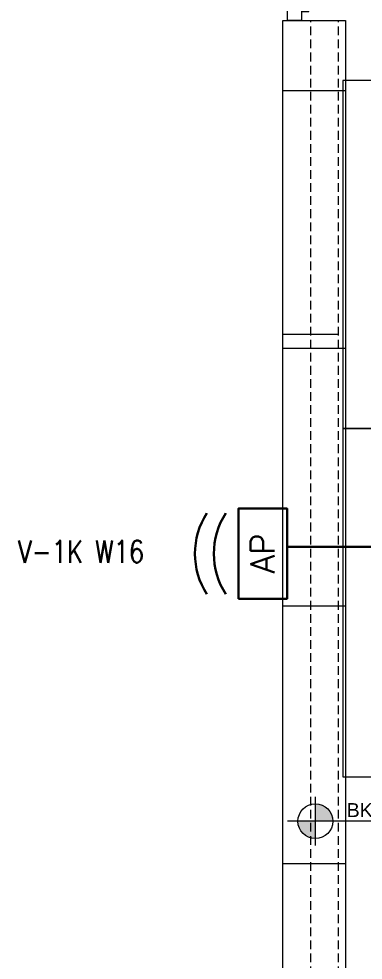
# Model space of a CAD drawing. Extents: x -1073 to 35213, y -1180 to 6950.
# Drawn here: x 30581 to 30828, y 1721 to 2397 of the extents above; entities that cross this region are included whole.
import ezdxf
from ezdxf.enums import TextEntityAlignment as Align

# ---------------------------------------------------------------- set-up
doc = ezdxf.new("R2010")
doc.units = 0
doc.header["$LTSCALE"] = 25
doc.linetypes.add('HIDDEN', pattern=[0.375, 0.25, -0.125])
doc.layers.get('0').update_dxf_attribs({"color": 9, "lineweight": 9})
for name, color, linetype, lineweight in [('06A', 9, 'Continuous', 9), ('06D', 9, 'Continuous', 9), ('10A', 9, 'Continuous', 9), ('21', 9, 'Continuous', 9), ('DATA TAVAN', 160, 'Continuous', 30), ('E-HARİCİ ACCESS POINT (KABLOSUZ ERİŞİM İÇİN)', 4, 'Continuous', 30), ('E-YAZI', 7, 'Continuous', 30)]:
    doc.layers.add(name, color=color, linetype=linetype, lineweight=lineweight)
doc.styles.add('Arial', font='arial.ttf', dxfattribs={"height": 2.5})
doc.styles.add('E-YAZI', font='txttw.shx')
doc.styles.add('MuuM_TEXT-ITALIC', font='ARIALNI.TTF')

# ---------------------------------------------------------------- blocks, each defined once
blk = doc.blocks.new('0_elevationtarget-p-bk')
h = blk.add_hatch(color=254)
h.paths.add_polyline_path([(2.5, 0, 0.414214), (0, 2.5), (0, 0)])
h.paths.add_polyline_path([(0, 0), (-2.5, 0, 0.414214), (0, -2.5)])
blk.add_line((0, -3.5), (0, 3.5))
blk.add_lwpolyline([(16.6, 0), (-4, 0)])
blk.add_circle((0, 0), 2.5)
at = {"style": 'Arial'}
blk.add_attdef('BITMISKOT', text='', height=2, dxfattribs=at).set_placement((4.5, 0), align=Align.BOTTOM_LEFT)
at = {"style": 'MuuM_TEXT-ITALIC'}
blk.add_attdef('FINISHINGFLOORLEVEL', text='', height=2, dxfattribs=at).set_placement((4.5, -0.59), align=Align.TOP_LEFT)
blk = doc.blocks.new('E-HARİCİ ACCESS POINT')
at = {"layer": 'E-HARİCİ ACCESS POINT (KABLOSUZ ERİŞİM İÇİN)', "ltscale": 2}
blk.add_lwpolyline([(34.96, 32.33), (34.96, -32.33), (0, -32.33), (0, 32.33)], close=True, dxfattribs=at)
at = {"layer": 'E-HARİCİ ACCESS POINT (KABLOSUZ ERİŞİM İÇİN)'}
for centre in [(-1.32, 0), (12.25, 0)]:
    blk.add_arc(centre, 53.84, 327.1828, 32.8172, dxfattribs=at)
at = {"layer": 'E-HARİCİ ACCESS POINT (KABLOSUZ ERİŞİM İÇİN)', "style": 'E-YAZI'}
blk.add_text('AP', height=17.28, rotation=270, dxfattribs=at).set_placement((8.95, 14.23))

msp = doc.modelspace()

# ---------------------------------------------------------------- linework, layer by layer
at = {"layer": '06A'}
for points in [[(30770.84, 2395.5), (30770.84, 2395.5), (30815.84, 2395.5), (30815.84, 772.5), (30770.84, 772.5), (30770.84, 2395.5)], [(30815.84, 2345), (30770.84, 2345)], [(30810.84, 2170), (30770.84, 2170)], [(30815.84, 2160), (30770.84, 2160)], [(30815.84, 1975), (30770.84, 1975)], [(30815.84, 1790), (30770.84, 1790)]]:
    msp.add_lwpolyline(points, dxfattribs=at)
at = {"layer": '06D', "linetype": 'HIDDEN'}
for points in [[(30790.84, 772.5), (30790.84, 2395.5)], [(30810.84, 772.5), (30810.84, 2395.5)]]:
    msp.add_lwpolyline(points, dxfattribs=at)
at = {"layer": '06D'}
for points in [[(31313.84, 2102.5), (31313.84, 2352.5), (30813.84, 2352.5), (30813.84, 2102.5)], [(31313.84, 1852.5), (31313.84, 2102.5), (30813.84, 2102.5), (30813.84, 1852.5)]]:
    msp.add_lwpolyline(points, close=True, dxfattribs=at)
at = {"layer": '10A'}
msp.add_lwpolyline([(30774.04, 2406.3), (30780.54, 2406.3), (30780.54, 2410.41), (30780.34, 2410.41), (30780.34, 2406.5), (30773.84, 2406.5), (30773.84, 2395.5), (30784.49, 2395.5), (30784.49, 2402), (30789.39, 2402), (30789.39, 2402.2), (30784.29, 2402.2), (30784.29, 2395.7), (30774.04, 2395.7), (30774.04, 2406.3)], dxfattribs=at)
at = {"layer": 'DATA TAVAN'}
msp.add_line((31495.88, 2017.68), (30773.84, 2017.68), dxfattribs=at)

# ---------------------------------------------------------------- block references
at = {"layer": '21'}
ref = msp.add_blockref('0_elevationtarget-p-bk', (30794.15, 1820.61), dxfattribs=dict(at, xscale=5, yscale=5, zscale=5))
ref.add_attrib('BITMISKOT', 'BK 15.00', dxfattribs={"layer": '0', "height": 10, "style": 'Arial'}).set_placement((30816.65, 1820.61), align=Align.BOTTOM_LEFT)
at = {"layer": 'E-HARİCİ ACCESS POINT (KABLOSUZ ERİŞİM İÇİN)', "rotation": 180}
msp.add_blockref('E-HARİCİ ACCESS POINT', (30773.84, 2012.72), dxfattribs=at)

# ---------------------------------------------------------------- texts
at = {"layer": 'E-YAZI', "color": 6, "style": 'E-YAZI', "width": 0.8}
msp.add_text('V-1K W16', height=16, dxfattribs=at).set_placement((30580.81, 2006.27))

doc.saveas('drawing.dxf')
